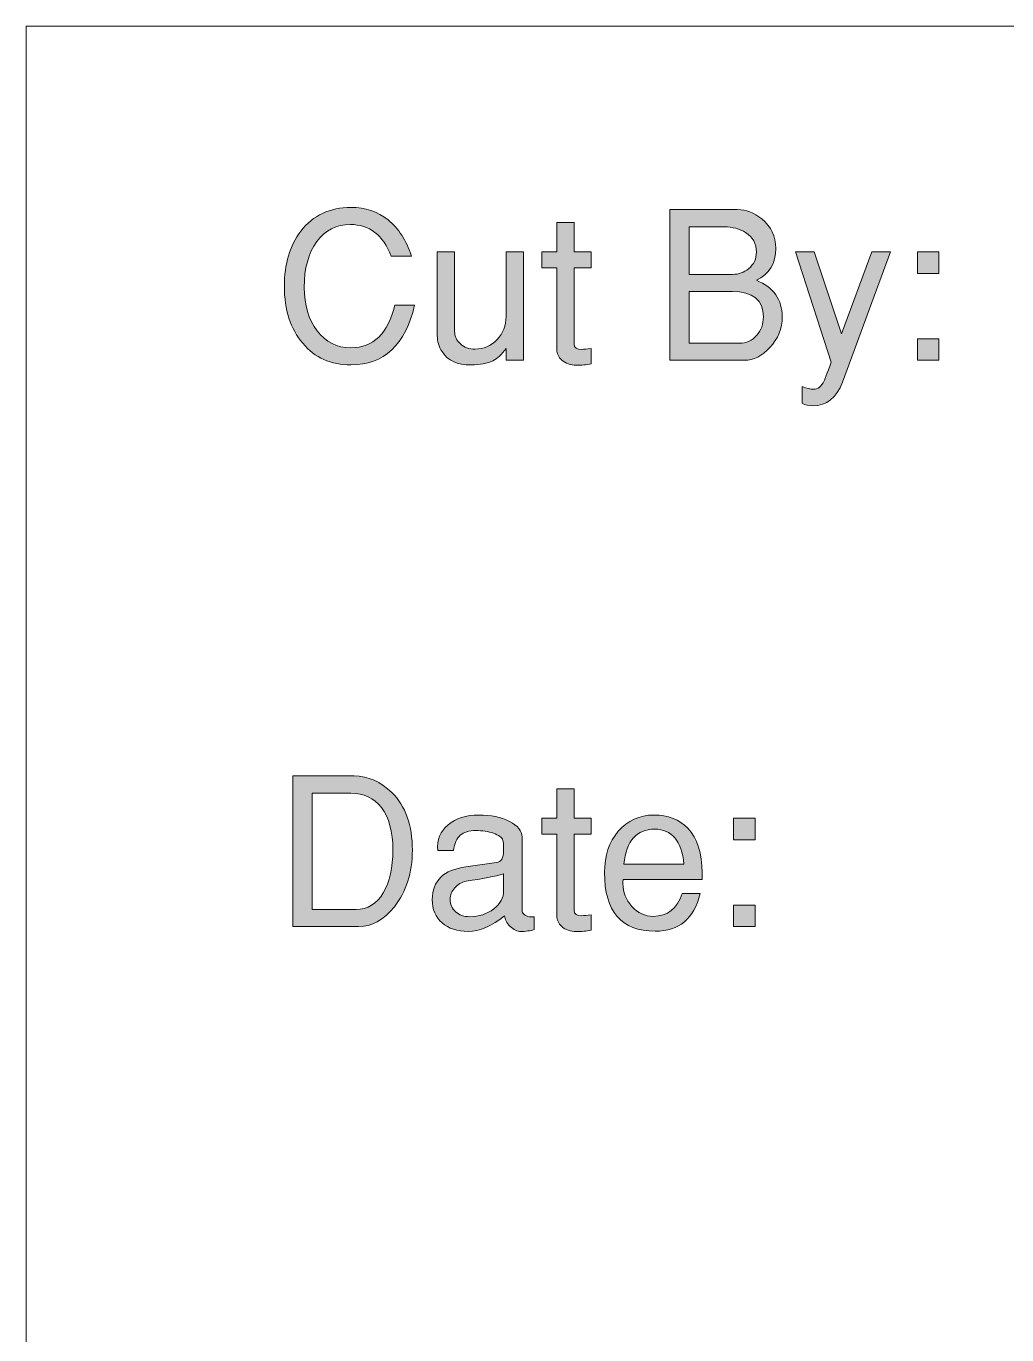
# Model space of a CAD drawing. Header units: inches. Extents: x 0.97 to 4.81, y -5.05 to -0.68.
# Drawn here: x 0.969 to 1.76, y -3.993 to -2.938 of the extents above; entities that cross this region are included whole.
import ezdxf

# ---------------------------------------------------------------- set-up
doc = ezdxf.new("R2010")
doc.units = ezdxf.units.IN
doc.header["$MEASUREMENT"] = 0
doc.layers.add('Layer 1', color=7, linetype='Continuous')

# ---------------------------------------------------------------- blocks, each defined once
blk = doc.blocks.new('block 12')
at = {"layer": 'Layer 1', "color": 7, "lineweight": 5, "true_color": 0xffffff}
blk.add_lwpolyline([(3.5495, -2.9378), (0.9695, -2.9378), (0.9695, -5.0489), (3.5495, -5.0489)], dxfattribs=at)
blk = doc.blocks.new('block 11')
at = {"layer": 'Layer 1'}
blk.add_blockref('block 12', (0, 0), dxfattribs=at)
blk = doc.blocks.new('block 15')
at = {"layer": 'Layer 1', "true_color": 0xed1f24}
h = blk.add_hatch(color=240, dxfattribs=at)
h.dxf.hatch_style = 2
edge = h.paths.add_edge_path()
edge.add_spline(control_points=[(1.2827, -3.1628), (1.2753, -3.1949), (1.2581, -3.211), (1.2314, -3.211), (1.2153, -3.211), (1.2023, -3.2052), (1.1925, -3.1936), (1.1826, -3.182), (1.1777, -3.1666), (1.1777, -3.1477), (1.1777, -3.1297), (1.1821, -3.1148), (1.191, -3.1031), (1.2008, -3.0904), (1.2143, -3.084), (1.2315, -3.084), (1.2429, -3.084), (1.2528, -3.0873), (1.2613, -3.0941), (1.2698, -3.1008), (1.2761, -3.1105), (1.2802, -3.1233), (1.2802, -3.1233), (1.2639, -3.1233), (1.2639, -3.1233), (1.2573, -3.1063), (1.2463, -3.0978), (1.2309, -3.0978), (1.2196, -3.0978), (1.2106, -3.1024), (1.2039, -3.1116), (1.1971, -3.1209), (1.1937, -3.1332), (1.1937, -3.1485), (1.1937, -3.1628), (1.1972, -3.1745), (1.2041, -3.1836), (1.2111, -3.1926), (1.2201, -3.1972), (1.2314, -3.1972), (1.2495, -3.1972), (1.2613, -3.1857), (1.2667, -3.1628), (1.2667, -3.1628), (1.2827, -3.1628), (1.2827, -3.1628)], knot_values=[0, 0, 0, 0, 1, 1, 1, 2, 2, 2, 3, 3, 3, 4, 4, 4, 5, 5, 5, 6, 6, 6, 7, 7, 7, 8, 8, 8, 9, 9, 9, 10, 10, 10, 11, 11, 11, 12, 12, 12, 13, 13, 13, 14, 14, 14, 15, 15, 15, 15], degree=3, periodic=1)
h = blk.add_hatch(color=240, dxfattribs=at)
h.dxf.hatch_style = 2
edge = h.paths.add_edge_path()
edge.add_spline(control_points=[(1.5792, -3.1723), (1.5792, -3.1816), (1.5759, -3.1899), (1.5692, -3.197), (1.563, -3.2039), (1.5561, -3.2073), (1.5487, -3.2073), (1.5487, -3.2073), (1.4885, -3.2073), (1.4885, -3.2073), (1.4885, -3.2073), (1.4885, -3.0858), (1.4885, -3.0858), (1.4885, -3.0858), (1.5432, -3.0858), (1.5432, -3.0858), (1.55, -3.0858), (1.5565, -3.0883), (1.5627, -3.0933), (1.5703, -3.0994), (1.574, -3.1073), (1.574, -3.117), (1.574, -3.1294), (1.5688, -3.138), (1.5584, -3.1428), (1.5723, -3.1485), (1.5792, -3.1583), (1.5792, -3.1723)], knot_values=[0, 0, 0, 0, 1, 1, 1, 2, 2, 2, 3, 3, 3, 4, 4, 4, 5, 5, 5, 6, 6, 6, 7, 7, 7, 8, 8, 8, 9, 9, 9, 9], degree=3, periodic=1)
edge = h.paths.add_edge_path()
edge.add_spline(control_points=[(1.5584, -3.12), (1.5584, -3.1133), (1.5555, -3.1081), (1.5497, -3.1043), (1.5449, -3.1012), (1.5392, -3.0997), (1.5325, -3.0997), (1.5325, -3.0997), (1.5042, -3.0997), (1.5042, -3.0997), (1.5042, -3.0997), (1.5042, -3.138), (1.5042, -3.138), (1.5042, -3.138), (1.5392, -3.138), (1.5392, -3.138), (1.5441, -3.138), (1.5484, -3.1365), (1.552, -3.1335), (1.5563, -3.13), (1.5584, -3.1255), (1.5584, -3.12)], knot_values=[0, 0, 0, 0, 1, 1, 1, 2, 2, 2, 3, 3, 3, 4, 4, 4, 5, 5, 5, 6, 6, 6, 7, 7, 7, 7], degree=3, periodic=1)
edge = h.paths.add_edge_path()
edge.add_spline(control_points=[(1.564, -3.1723), (1.564, -3.1587), (1.5557, -3.1518), (1.539, -3.1518), (1.539, -3.1518), (1.5042, -3.1518), (1.5042, -3.1518), (1.5042, -3.1518), (1.5042, -3.1935), (1.5042, -3.1935), (1.5042, -3.1935), (1.545, -3.1935), (1.545, -3.1935), (1.5504, -3.1935), (1.5549, -3.1914), (1.5585, -3.1873), (1.5622, -3.1832), (1.564, -3.1782), (1.564, -3.1723)], knot_values=[0, 0, 0, 0, 1, 1, 1, 2, 2, 2, 3, 3, 3, 4, 4, 4, 5, 5, 5, 6, 6, 6, 6], degree=3, periodic=1)
h = blk.add_hatch(color=240, dxfattribs=at)
h.dxf.hatch_style = 2
edge = h.paths.add_edge_path()
edge.add_spline(control_points=[(1.4252, -3.2102), (1.4211, -3.2109), (1.4171, -3.2113), (1.4132, -3.2113), (1.4083, -3.2113), (1.4044, -3.2099), (1.4014, -3.2071), (1.3987, -3.2047), (1.3974, -3.2019), (1.3974, -3.1986), (1.3974, -3.1986), (1.3974, -3.1326), (1.3974, -3.1326), (1.3974, -3.1326), (1.3852, -3.1326), (1.3852, -3.1326), (1.3852, -3.1326), (1.3852, -3.1198), (1.3852, -3.1198), (1.3852, -3.1198), (1.3974, -3.1198), (1.3974, -3.1198), (1.3974, -3.1198), (1.3974, -3.0962), (1.3974, -3.0962), (1.3974, -3.0962), (1.4114, -3.0962), (1.4114, -3.0962), (1.4114, -3.0962), (1.4114, -3.1198), (1.4114, -3.1198), (1.4114, -3.1198), (1.4252, -3.1198), (1.4252, -3.1198), (1.4252, -3.1198), (1.4252, -3.1326), (1.4252, -3.1326), (1.4252, -3.1326), (1.4114, -3.1326), (1.4114, -3.1326), (1.4114, -3.1326), (1.4114, -3.1943), (1.4114, -3.1943), (1.4114, -3.1971), (1.4134, -3.1985), (1.4175, -3.1985), (1.4192, -3.1985), (1.4218, -3.1982), (1.4252, -3.1977), (1.4252, -3.1977), (1.4252, -3.2102), (1.4252, -3.2102)], knot_values=[0, 0, 0, 0, 1, 1, 1, 2, 2, 2, 3, 3, 3, 4, 4, 4, 5, 5, 5, 6, 6, 6, 7, 7, 7, 8, 8, 8, 9, 9, 9, 10, 10, 10, 11, 11, 11, 12, 12, 12, 13, 13, 13, 14, 14, 14, 15, 15, 15, 16, 16, 16, 17, 17, 17, 17], degree=3, periodic=1)
h = blk.add_hatch(color=240, dxfattribs=at)
h.dxf.hatch_style = 2
edge = h.paths.add_edge_path()
edge.add_spline(control_points=[(1.3705, -3.2073), (1.3705, -3.2073), (1.3565, -3.2073), (1.3565, -3.2073), (1.3565, -3.2073), (1.3565, -3.1977), (1.3565, -3.1977), (1.3532, -3.2025), (1.3496, -3.2059), (1.3457, -3.2078), (1.3415, -3.2099), (1.3356, -3.211), (1.3282, -3.211), (1.3171, -3.211), (1.3093, -3.2074), (1.3049, -3.2003), (1.3023, -3.1964), (1.301, -3.1921), (1.301, -3.1873), (1.301, -3.1873), (1.301, -3.1198), (1.301, -3.1198), (1.301, -3.1198), (1.315, -3.1198), (1.315, -3.1198), (1.315, -3.1198), (1.315, -3.184), (1.315, -3.184), (1.315, -3.188), (1.3166, -3.1914), (1.3197, -3.1941), (1.3228, -3.1969), (1.3267, -3.1983), (1.3314, -3.1983), (1.3384, -3.1983), (1.3443, -3.1958), (1.3492, -3.1906), (1.3541, -3.1855), (1.3565, -3.1793), (1.3565, -3.172), (1.3565, -3.172), (1.3565, -3.1198), (1.3565, -3.1198), (1.3565, -3.1198), (1.3705, -3.1198), (1.3705, -3.1198), (1.3705, -3.1198), (1.3705, -3.2073), (1.3705, -3.2073)], knot_values=[0, 0, 0, 0, 1, 1, 1, 2, 2, 2, 3, 3, 3, 4, 4, 4, 5, 5, 5, 6, 6, 6, 7, 7, 7, 8, 8, 8, 9, 9, 9, 10, 10, 10, 11, 11, 11, 12, 12, 12, 13, 13, 13, 14, 14, 14, 15, 15, 15, 16, 16, 16, 16], degree=3, periodic=1)
h = blk.add_hatch(color=240, dxfattribs=at)
h.dxf.hatch_style = 2
edge = h.paths.add_edge_path()
edge.add_spline(control_points=[(1.6664, -3.1198), (1.6664, -3.1198), (1.6277, -3.225), (1.6277, -3.225), (1.623, -3.2377), (1.6151, -3.244), (1.604, -3.244), (1.6006, -3.244), (1.5977, -3.2433), (1.5954, -3.242), (1.5954, -3.242), (1.5954, -3.2285), (1.5954, -3.2285), (1.5989, -3.2299), (1.602, -3.2307), (1.6045, -3.2307), (1.6079, -3.2307), (1.6107, -3.2284), (1.613, -3.2238), (1.6134, -3.2232), (1.6153, -3.2182), (1.6187, -3.2088), (1.6187, -3.2088), (1.59, -3.1198), (1.59, -3.1198), (1.59, -3.1198), (1.6049, -3.1198), (1.6049, -3.1198), (1.6049, -3.1198), (1.6271, -3.1859), (1.6271, -3.1859), (1.6271, -3.1859), (1.6514, -3.1198), (1.6514, -3.1198), (1.6514, -3.1198), (1.6664, -3.1198), (1.6664, -3.1198)], knot_values=[0, 0, 0, 0, 1, 1, 1, 2, 2, 2, 3, 3, 3, 4, 4, 4, 5, 5, 5, 6, 6, 6, 7, 7, 7, 8, 8, 8, 9, 9, 9, 10, 10, 10, 11, 11, 11, 12, 12, 12, 12], degree=3, periodic=1)
h = blk.add_hatch(color=240, dxfattribs=at)
h.dxf.hatch_style = 2
h.paths.add_polyline_path([(1.7055, -3.1372), (1.6882, -3.1372), (1.6882, -3.1198), (1.7055, -3.1198)])
h.paths.add_polyline_path([(1.7055, -3.2073), (1.6882, -3.2073), (1.6882, -3.19), (1.7055, -3.19)])
at = {"layer": 'Layer 1', "lineweight": 0}
for points in [[(1.7055, -3.1372), (1.6882, -3.1372), (1.6882, -3.1198), (1.7055, -3.1198), (1.7055, -3.1372)], [(1.7055, -3.2073), (1.6882, -3.2073), (1.6882, -3.19), (1.7055, -3.19), (1.7055, -3.2073)]]:
    blk.add_lwpolyline(points, dxfattribs=at)
for points, knots in [([(1.2827, -3.1628), (1.2753, -3.1949), (1.2581, -3.211), (1.2314, -3.211), (1.2153, -3.211), (1.2023, -3.2052), (1.1925, -3.1936), (1.1826, -3.182), (1.1777, -3.1666), (1.1777, -3.1477), (1.1777, -3.1297), (1.1821, -3.1148), (1.191, -3.1031), (1.2008, -3.0904), (1.2143, -3.084), (1.2315, -3.084), (1.2429, -3.084), (1.2528, -3.0873), (1.2613, -3.0941), (1.2698, -3.1008), (1.2761, -3.1105), (1.2802, -3.1233), (1.2802, -3.1233), (1.2639, -3.1233), (1.2639, -3.1233), (1.2573, -3.1063), (1.2463, -3.0978), (1.2309, -3.0978), (1.2196, -3.0978), (1.2106, -3.1024), (1.2039, -3.1116), (1.1971, -3.1209), (1.1937, -3.1332), (1.1937, -3.1485), (1.1937, -3.1628), (1.1972, -3.1745), (1.2041, -3.1836), (1.2111, -3.1926), (1.2201, -3.1972), (1.2314, -3.1972), (1.2495, -3.1972), (1.2613, -3.1857), (1.2667, -3.1628), (1.2667, -3.1628), (1.2827, -3.1628), (1.2827, -3.1628)], [0, 0, 0, 0, 1, 1, 1, 2, 2, 2, 3, 3, 3, 4, 4, 4, 5, 5, 5, 6, 6, 6, 7, 7, 7, 8, 8, 8, 9, 9, 9, 10, 10, 10, 11, 11, 11, 12, 12, 12, 13, 13, 13, 14, 14, 14, 15, 15, 15, 15]), ([(1.5792, -3.1723), (1.5792, -3.1816), (1.5759, -3.1899), (1.5692, -3.197), (1.563, -3.2039), (1.5561, -3.2073), (1.5487, -3.2073), (1.5487, -3.2073), (1.4885, -3.2073), (1.4885, -3.2073), (1.4885, -3.2073), (1.4885, -3.0858), (1.4885, -3.0858), (1.4885, -3.0858), (1.5432, -3.0858), (1.5432, -3.0858), (1.55, -3.0858), (1.5565, -3.0883), (1.5627, -3.0933), (1.5703, -3.0994), (1.574, -3.1073), (1.574, -3.117), (1.574, -3.1294), (1.5688, -3.138), (1.5584, -3.1428), (1.5723, -3.1485), (1.5792, -3.1583), (1.5792, -3.1723)], [0, 0, 0, 0, 1, 1, 1, 2, 2, 2, 3, 3, 3, 4, 4, 4, 5, 5, 5, 6, 6, 6, 7, 7, 7, 8, 8, 8, 9, 9, 9, 9]), ([(1.4252, -3.2102), (1.4211, -3.2109), (1.4171, -3.2113), (1.4132, -3.2113), (1.4083, -3.2113), (1.4044, -3.2099), (1.4014, -3.2071), (1.3987, -3.2047), (1.3974, -3.2019), (1.3974, -3.1986), (1.3974, -3.1986), (1.3974, -3.1326), (1.3974, -3.1326), (1.3974, -3.1326), (1.3852, -3.1326), (1.3852, -3.1326), (1.3852, -3.1326), (1.3852, -3.1198), (1.3852, -3.1198), (1.3852, -3.1198), (1.3974, -3.1198), (1.3974, -3.1198), (1.3974, -3.1198), (1.3974, -3.0962), (1.3974, -3.0962), (1.3974, -3.0962), (1.4114, -3.0962), (1.4114, -3.0962), (1.4114, -3.0962), (1.4114, -3.1198), (1.4114, -3.1198), (1.4114, -3.1198), (1.4252, -3.1198), (1.4252, -3.1198), (1.4252, -3.1198), (1.4252, -3.1326), (1.4252, -3.1326), (1.4252, -3.1326), (1.4114, -3.1326), (1.4114, -3.1326), (1.4114, -3.1326), (1.4114, -3.1943), (1.4114, -3.1943), (1.4114, -3.1971), (1.4134, -3.1985), (1.4175, -3.1985), (1.4192, -3.1985), (1.4218, -3.1982), (1.4252, -3.1977), (1.4252, -3.1977), (1.4252, -3.2102), (1.4252, -3.2102)], [0, 0, 0, 0, 1, 1, 1, 2, 2, 2, 3, 3, 3, 4, 4, 4, 5, 5, 5, 6, 6, 6, 7, 7, 7, 8, 8, 8, 9, 9, 9, 10, 10, 10, 11, 11, 11, 12, 12, 12, 13, 13, 13, 14, 14, 14, 15, 15, 15, 16, 16, 16, 17, 17, 17, 17]), ([(1.5584, -3.12), (1.5584, -3.1133), (1.5555, -3.1081), (1.5497, -3.1043), (1.5449, -3.1012), (1.5392, -3.0997), (1.5325, -3.0997), (1.5325, -3.0997), (1.5042, -3.0997), (1.5042, -3.0997), (1.5042, -3.0997), (1.5042, -3.138), (1.5042, -3.138), (1.5042, -3.138), (1.5392, -3.138), (1.5392, -3.138), (1.5441, -3.138), (1.5484, -3.1365), (1.552, -3.1335), (1.5563, -3.13), (1.5584, -3.1255), (1.5584, -3.12)], [0, 0, 0, 0, 1, 1, 1, 2, 2, 2, 3, 3, 3, 4, 4, 4, 5, 5, 5, 6, 6, 6, 7, 7, 7, 7]), ([(1.3705, -3.2073), (1.3705, -3.2073), (1.3565, -3.2073), (1.3565, -3.2073), (1.3565, -3.2073), (1.3565, -3.1977), (1.3565, -3.1977), (1.3532, -3.2025), (1.3496, -3.2059), (1.3457, -3.2078), (1.3415, -3.2099), (1.3356, -3.211), (1.3282, -3.211), (1.3171, -3.211), (1.3093, -3.2074), (1.3049, -3.2003), (1.3023, -3.1964), (1.301, -3.1921), (1.301, -3.1873), (1.301, -3.1873), (1.301, -3.1198), (1.301, -3.1198), (1.301, -3.1198), (1.315, -3.1198), (1.315, -3.1198), (1.315, -3.1198), (1.315, -3.184), (1.315, -3.184), (1.315, -3.188), (1.3166, -3.1914), (1.3197, -3.1941), (1.3228, -3.1969), (1.3267, -3.1983), (1.3314, -3.1983), (1.3384, -3.1983), (1.3443, -3.1958), (1.3492, -3.1906), (1.3541, -3.1855), (1.3565, -3.1793), (1.3565, -3.172), (1.3565, -3.172), (1.3565, -3.1198), (1.3565, -3.1198), (1.3565, -3.1198), (1.3705, -3.1198), (1.3705, -3.1198), (1.3705, -3.1198), (1.3705, -3.2073), (1.3705, -3.2073)], [0, 0, 0, 0, 1, 1, 1, 2, 2, 2, 3, 3, 3, 4, 4, 4, 5, 5, 5, 6, 6, 6, 7, 7, 7, 8, 8, 8, 9, 9, 9, 10, 10, 10, 11, 11, 11, 12, 12, 12, 13, 13, 13, 14, 14, 14, 15, 15, 15, 16, 16, 16, 16]), ([(1.6664, -3.1198), (1.6664, -3.1198), (1.6277, -3.225), (1.6277, -3.225), (1.623, -3.2377), (1.6151, -3.244), (1.604, -3.244), (1.6006, -3.244), (1.5977, -3.2433), (1.5954, -3.242), (1.5954, -3.242), (1.5954, -3.2285), (1.5954, -3.2285), (1.5989, -3.2299), (1.602, -3.2307), (1.6045, -3.2307), (1.6079, -3.2307), (1.6107, -3.2284), (1.613, -3.2238), (1.6134, -3.2232), (1.6153, -3.2182), (1.6187, -3.2088), (1.6187, -3.2088), (1.59, -3.1198), (1.59, -3.1198), (1.59, -3.1198), (1.6049, -3.1198), (1.6049, -3.1198), (1.6049, -3.1198), (1.6271, -3.1859), (1.6271, -3.1859), (1.6271, -3.1859), (1.6514, -3.1198), (1.6514, -3.1198), (1.6514, -3.1198), (1.6664, -3.1198), (1.6664, -3.1198)], [0, 0, 0, 0, 1, 1, 1, 2, 2, 2, 3, 3, 3, 4, 4, 4, 5, 5, 5, 6, 6, 6, 7, 7, 7, 8, 8, 8, 9, 9, 9, 10, 10, 10, 11, 11, 11, 12, 12, 12, 12]), ([(1.564, -3.1723), (1.564, -3.1587), (1.5557, -3.1518), (1.539, -3.1518), (1.539, -3.1518), (1.5042, -3.1518), (1.5042, -3.1518), (1.5042, -3.1518), (1.5042, -3.1935), (1.5042, -3.1935), (1.5042, -3.1935), (1.545, -3.1935), (1.545, -3.1935), (1.5504, -3.1935), (1.5549, -3.1914), (1.5585, -3.1873), (1.5622, -3.1832), (1.564, -3.1782), (1.564, -3.1723)], [0, 0, 0, 0, 1, 1, 1, 2, 2, 2, 3, 3, 3, 4, 4, 4, 5, 5, 5, 6, 6, 6, 6])]:
    blk.add_open_spline(points, degree=3, knots=knots, dxfattribs=at)
blk = doc.blocks.new('block 16')
at = {"layer": 'Layer 1', "true_color": 0xed1f24}
h = blk.add_hatch(color=240, dxfattribs=at)
h.dxf.hatch_style = 2
edge = h.paths.add_edge_path()
edge.add_spline(control_points=[(1.2809, -3.6023), (1.2809, -3.6207), (1.276, -3.636), (1.2664, -3.6481), (1.2577, -3.6588), (1.2481, -3.6641), (1.2375, -3.6641), (1.2375, -3.6641), (1.1845, -3.6641), (1.1845, -3.6641), (1.1845, -3.6641), (1.1845, -3.5426), (1.1845, -3.5426), (1.1845, -3.5426), (1.2339, -3.5426), (1.2339, -3.5426), (1.2453, -3.5426), (1.2555, -3.5471), (1.2644, -3.556), (1.2754, -3.567), (1.2809, -3.5824), (1.2809, -3.6023)], knot_values=[0, 0, 0, 0, 1, 1, 1, 2, 2, 2, 3, 3, 3, 4, 4, 4, 5, 5, 5, 6, 6, 6, 7, 7, 7, 7], degree=3, periodic=1)
edge = h.paths.add_edge_path()
edge.add_spline(control_points=[(1.2652, -3.6023), (1.2652, -3.5875), (1.2621, -3.5761), (1.2559, -3.568), (1.2499, -3.5603), (1.2417, -3.5565), (1.2314, -3.5565), (1.2314, -3.5565), (1.2002, -3.5565), (1.2002, -3.5565), (1.2002, -3.5565), (1.2002, -3.6503), (1.2002, -3.6503), (1.2002, -3.6503), (1.2355, -3.6503), (1.2355, -3.6503), (1.2449, -3.6503), (1.2522, -3.6458), (1.2575, -3.6368), (1.2626, -3.6281), (1.2652, -3.6166), (1.2652, -3.6023)], knot_values=[0, 0, 0, 0, 1, 1, 1, 2, 2, 2, 3, 3, 3, 4, 4, 4, 5, 5, 5, 6, 6, 6, 7, 7, 7, 7], degree=3, periodic=1)
h = blk.add_hatch(color=240, dxfattribs=at)
h.dxf.hatch_style = 2
edge = h.paths.add_edge_path()
edge.add_spline(control_points=[(1.4252, -3.667), (1.4211, -3.6677), (1.4171, -3.6681), (1.4132, -3.6681), (1.4083, -3.6681), (1.4044, -3.6667), (1.4014, -3.664), (1.3987, -3.6615), (1.3974, -3.6587), (1.3974, -3.6555), (1.3974, -3.6555), (1.3974, -3.5895), (1.3974, -3.5895), (1.3974, -3.5895), (1.3852, -3.5895), (1.3852, -3.5895), (1.3852, -3.5895), (1.3852, -3.5766), (1.3852, -3.5766), (1.3852, -3.5766), (1.3974, -3.5766), (1.3974, -3.5766), (1.3974, -3.5766), (1.3974, -3.553), (1.3974, -3.553), (1.3974, -3.553), (1.4114, -3.553), (1.4114, -3.553), (1.4114, -3.553), (1.4114, -3.5766), (1.4114, -3.5766), (1.4114, -3.5766), (1.4252, -3.5766), (1.4252, -3.5766), (1.4252, -3.5766), (1.4252, -3.5895), (1.4252, -3.5895), (1.4252, -3.5895), (1.4114, -3.5895), (1.4114, -3.5895), (1.4114, -3.5895), (1.4114, -3.6511), (1.4114, -3.6511), (1.4114, -3.6539), (1.4134, -3.6553), (1.4175, -3.6553), (1.4192, -3.6553), (1.4218, -3.655), (1.4252, -3.6545), (1.4252, -3.6545), (1.4252, -3.667), (1.4252, -3.667)], knot_values=[0, 0, 0, 0, 1, 1, 1, 2, 2, 2, 3, 3, 3, 4, 4, 4, 5, 5, 5, 6, 6, 6, 7, 7, 7, 8, 8, 8, 9, 9, 9, 10, 10, 10, 11, 11, 11, 12, 12, 12, 13, 13, 13, 14, 14, 14, 15, 15, 15, 16, 16, 16, 17, 17, 17, 17], degree=3, periodic=1)
h = blk.add_hatch(color=240, dxfattribs=at)
h.dxf.hatch_style = 2
edge = h.paths.add_edge_path()
edge.add_spline(control_points=[(1.3792, -3.6665), (1.3758, -3.6675), (1.3722, -3.668), (1.3684, -3.668), (1.3654, -3.668), (1.3625, -3.6666), (1.3598, -3.6639), (1.3571, -3.6612), (1.3555, -3.6583), (1.3552, -3.6553), (1.3451, -3.6637), (1.3353, -3.668), (1.3259, -3.668), (1.3171, -3.668), (1.3101, -3.6657), (1.3049, -3.6611), (1.2996, -3.6565), (1.297, -3.6503), (1.297, -3.6422), (1.297, -3.6271), (1.3061, -3.6183), (1.3241, -3.6159), (1.3241, -3.6159), (1.3487, -3.6125), (1.3487, -3.6125), (1.3526, -3.612), (1.3545, -3.6088), (1.3545, -3.603), (1.3545, -3.5981), (1.3544, -3.5953), (1.354, -3.5945), (1.353, -3.5921), (1.3505, -3.5902), (1.3463, -3.5888), (1.3422, -3.5873), (1.3374, -3.5866), (1.3321, -3.5866), (1.3266, -3.5866), (1.3224, -3.5879), (1.3196, -3.5904), (1.3167, -3.5929), (1.3149, -3.597), (1.314, -3.6028), (1.314, -3.6028), (1.3014, -3.6028), (1.3014, -3.6028), (1.3006, -3.5941), (1.3034, -3.5872), (1.3097, -3.582), (1.316, -3.5767), (1.3243, -3.5741), (1.3344, -3.5741), (1.3442, -3.5741), (1.3524, -3.5758), (1.3592, -3.5793), (1.366, -3.5827), (1.3694, -3.5869), (1.3694, -3.5918), (1.3694, -3.5918), (1.3694, -3.651), (1.3694, -3.651), (1.3694, -3.6522), (1.37, -3.6533), (1.3711, -3.6543), (1.3723, -3.6553), (1.3736, -3.6559), (1.375, -3.6561), (1.3761, -3.6562), (1.3775, -3.6562), (1.3792, -3.6561), (1.3792, -3.6561), (1.3792, -3.6665), (1.3792, -3.6665)], knot_values=[0, 0, 0, 0, 1, 1, 1, 2, 2, 2, 3, 3, 3, 4, 4, 4, 5, 5, 5, 6, 6, 6, 7, 7, 7, 8, 8, 8, 9, 9, 9, 10, 10, 10, 11, 11, 11, 12, 12, 12, 13, 13, 13, 14, 14, 14, 15, 15, 15, 16, 16, 16, 17, 17, 17, 18, 18, 18, 19, 19, 19, 20, 20, 20, 21, 21, 21, 22, 22, 22, 23, 23, 23, 24, 24, 24, 24], degree=3, periodic=1)
edge = h.paths.add_edge_path()
edge.add_spline(control_points=[(1.3545, -3.6352), (1.3545, -3.6352), (1.3544, -3.6216), (1.3544, -3.6216), (1.3477, -3.6235), (1.3376, -3.6255), (1.3242, -3.6275), (1.3207, -3.6282), (1.3177, -3.6299), (1.3152, -3.6327), (1.3126, -3.6355), (1.3114, -3.6386), (1.3114, -3.6421), (1.3114, -3.6461), (1.3129, -3.6494), (1.3158, -3.6521), (1.3188, -3.6548), (1.3226, -3.6561), (1.3272, -3.6561), (1.3347, -3.6561), (1.3411, -3.654), (1.3466, -3.6498), (1.352, -3.6455), (1.3546, -3.6407), (1.3545, -3.6352)], knot_values=[0, 0, 0, 0, 1, 1, 1, 2, 2, 2, 3, 3, 3, 4, 4, 4, 5, 5, 5, 6, 6, 6, 7, 7, 7, 8, 8, 8, 8], degree=3, periodic=1)
h = blk.add_hatch(color=240, dxfattribs=at)
h.dxf.hatch_style = 2
edge = h.paths.add_edge_path()
edge.add_spline(control_points=[(1.5147, -3.6208), (1.5147, -3.6229), (1.5146, -3.6246), (1.5145, -3.626), (1.5145, -3.626), (1.4509, -3.626), (1.4509, -3.626), (1.4508, -3.6267), (1.4507, -3.6278), (1.4507, -3.6293), (1.4507, -3.6363), (1.4531, -3.6425), (1.4579, -3.6478), (1.4628, -3.6531), (1.4685, -3.6558), (1.4751, -3.6558), (1.4867, -3.6558), (1.4945, -3.6497), (1.4986, -3.6375), (1.4986, -3.6375), (1.5129, -3.6375), (1.5129, -3.6375), (1.5082, -3.6577), (1.4961, -3.6678), (1.4767, -3.6678), (1.4495, -3.6678), (1.4359, -3.652), (1.4359, -3.6205), (1.4359, -3.6069), (1.4396, -3.5958), (1.447, -3.5871), (1.4545, -3.5785), (1.464, -3.5741), (1.4757, -3.5741), (1.4871, -3.5741), (1.4963, -3.5777), (1.503, -3.5848), (1.5107, -3.5929), (1.5146, -3.6049), (1.5147, -3.6208)], knot_values=[0, 0, 0, 0, 1, 1, 1, 2, 2, 2, 3, 3, 3, 4, 4, 4, 5, 5, 5, 6, 6, 6, 7, 7, 7, 8, 8, 8, 9, 9, 9, 10, 10, 10, 11, 11, 11, 12, 12, 12, 13, 13, 13, 13], degree=3, periodic=1)
edge = h.paths.add_edge_path()
edge.add_spline(control_points=[(1.4999, -3.6136), (1.4981, -3.5948), (1.4902, -3.5855), (1.4763, -3.5855), (1.4618, -3.5855), (1.4535, -3.5948), (1.4514, -3.6136), (1.4514, -3.6136), (1.4999, -3.6136), (1.4999, -3.6136)], knot_values=[0, 0, 0, 0, 1, 1, 1, 2, 2, 2, 3, 3, 3, 3], degree=3, periodic=1)
h = blk.add_hatch(color=240, dxfattribs=at)
h.dxf.hatch_style = 2
h.paths.add_polyline_path([(1.5574, -3.594), (1.54, -3.594), (1.54, -3.5766), (1.5574, -3.5766)])
h.paths.add_polyline_path([(1.5574, -3.6641), (1.54, -3.6641), (1.54, -3.6468), (1.5574, -3.6468)])
at = {"layer": 'Layer 1', "lineweight": 0}
for points in [[(1.5574, -3.594), (1.54, -3.594), (1.54, -3.5766), (1.5574, -3.5766), (1.5574, -3.594)], [(1.5574, -3.6641), (1.54, -3.6641), (1.54, -3.6468), (1.5574, -3.6468), (1.5574, -3.6641)]]:
    blk.add_lwpolyline(points, dxfattribs=at)
for points, knots in [([(1.2809, -3.6023), (1.2809, -3.6207), (1.276, -3.636), (1.2664, -3.6481), (1.2577, -3.6588), (1.2481, -3.6641), (1.2375, -3.6641), (1.2375, -3.6641), (1.1845, -3.6641), (1.1845, -3.6641), (1.1845, -3.6641), (1.1845, -3.5426), (1.1845, -3.5426), (1.1845, -3.5426), (1.2339, -3.5426), (1.2339, -3.5426), (1.2453, -3.5426), (1.2555, -3.5471), (1.2644, -3.556), (1.2754, -3.567), (1.2809, -3.5824), (1.2809, -3.6023)], [0, 0, 0, 0, 1, 1, 1, 2, 2, 2, 3, 3, 3, 4, 4, 4, 5, 5, 5, 6, 6, 6, 7, 7, 7, 7]), ([(1.2652, -3.6023), (1.2652, -3.5875), (1.2621, -3.5761), (1.2559, -3.568), (1.2499, -3.5603), (1.2417, -3.5565), (1.2314, -3.5565), (1.2314, -3.5565), (1.2002, -3.5565), (1.2002, -3.5565), (1.2002, -3.5565), (1.2002, -3.6503), (1.2002, -3.6503), (1.2002, -3.6503), (1.2355, -3.6503), (1.2355, -3.6503), (1.2449, -3.6503), (1.2522, -3.6458), (1.2575, -3.6368), (1.2626, -3.6281), (1.2652, -3.6166), (1.2652, -3.6023)], [0, 0, 0, 0, 1, 1, 1, 2, 2, 2, 3, 3, 3, 4, 4, 4, 5, 5, 5, 6, 6, 6, 7, 7, 7, 7]), ([(1.4252, -3.667), (1.4211, -3.6677), (1.4171, -3.6681), (1.4132, -3.6681), (1.4083, -3.6681), (1.4044, -3.6667), (1.4014, -3.664), (1.3987, -3.6615), (1.3974, -3.6587), (1.3974, -3.6555), (1.3974, -3.6555), (1.3974, -3.5895), (1.3974, -3.5895), (1.3974, -3.5895), (1.3852, -3.5895), (1.3852, -3.5895), (1.3852, -3.5895), (1.3852, -3.5766), (1.3852, -3.5766), (1.3852, -3.5766), (1.3974, -3.5766), (1.3974, -3.5766), (1.3974, -3.5766), (1.3974, -3.553), (1.3974, -3.553), (1.3974, -3.553), (1.4114, -3.553), (1.4114, -3.553), (1.4114, -3.553), (1.4114, -3.5766), (1.4114, -3.5766), (1.4114, -3.5766), (1.4252, -3.5766), (1.4252, -3.5766), (1.4252, -3.5766), (1.4252, -3.5895), (1.4252, -3.5895), (1.4252, -3.5895), (1.4114, -3.5895), (1.4114, -3.5895), (1.4114, -3.5895), (1.4114, -3.6511), (1.4114, -3.6511), (1.4114, -3.6539), (1.4134, -3.6553), (1.4175, -3.6553), (1.4192, -3.6553), (1.4218, -3.655), (1.4252, -3.6545), (1.4252, -3.6545), (1.4252, -3.667), (1.4252, -3.667)], [0, 0, 0, 0, 1, 1, 1, 2, 2, 2, 3, 3, 3, 4, 4, 4, 5, 5, 5, 6, 6, 6, 7, 7, 7, 8, 8, 8, 9, 9, 9, 10, 10, 10, 11, 11, 11, 12, 12, 12, 13, 13, 13, 14, 14, 14, 15, 15, 15, 16, 16, 16, 17, 17, 17, 17]), ([(1.3792, -3.6665), (1.3758, -3.6675), (1.3722, -3.668), (1.3684, -3.668), (1.3654, -3.668), (1.3625, -3.6666), (1.3598, -3.6639), (1.3571, -3.6612), (1.3555, -3.6583), (1.3552, -3.6553), (1.3451, -3.6637), (1.3353, -3.668), (1.3259, -3.668), (1.3171, -3.668), (1.3101, -3.6657), (1.3049, -3.6611), (1.2996, -3.6565), (1.297, -3.6503), (1.297, -3.6422), (1.297, -3.6271), (1.3061, -3.6183), (1.3241, -3.6159), (1.3241, -3.6159), (1.3487, -3.6125), (1.3487, -3.6125), (1.3526, -3.612), (1.3545, -3.6088), (1.3545, -3.603), (1.3545, -3.5981), (1.3544, -3.5953), (1.354, -3.5945), (1.353, -3.5921), (1.3505, -3.5902), (1.3463, -3.5888), (1.3422, -3.5873), (1.3374, -3.5866), (1.3321, -3.5866), (1.3266, -3.5866), (1.3224, -3.5879), (1.3196, -3.5904), (1.3167, -3.5929), (1.3149, -3.597), (1.314, -3.6028), (1.314, -3.6028), (1.3014, -3.6028), (1.3014, -3.6028), (1.3006, -3.5941), (1.3034, -3.5872), (1.3097, -3.582), (1.316, -3.5767), (1.3243, -3.5741), (1.3344, -3.5741), (1.3442, -3.5741), (1.3524, -3.5758), (1.3592, -3.5793), (1.366, -3.5827), (1.3694, -3.5869), (1.3694, -3.5918), (1.3694, -3.5918), (1.3694, -3.651), (1.3694, -3.651), (1.3694, -3.6522), (1.37, -3.6533), (1.3711, -3.6543), (1.3723, -3.6553), (1.3736, -3.6559), (1.375, -3.6561), (1.3761, -3.6562), (1.3775, -3.6562), (1.3792, -3.6561), (1.3792, -3.6561), (1.3792, -3.6665), (1.3792, -3.6665)], [0, 0, 0, 0, 1, 1, 1, 2, 2, 2, 3, 3, 3, 4, 4, 4, 5, 5, 5, 6, 6, 6, 7, 7, 7, 8, 8, 8, 9, 9, 9, 10, 10, 10, 11, 11, 11, 12, 12, 12, 13, 13, 13, 14, 14, 14, 15, 15, 15, 16, 16, 16, 17, 17, 17, 18, 18, 18, 19, 19, 19, 20, 20, 20, 21, 21, 21, 22, 22, 22, 23, 23, 23, 24, 24, 24, 24]), ([(1.5147, -3.6208), (1.5147, -3.6229), (1.5146, -3.6246), (1.5145, -3.626), (1.5145, -3.626), (1.4509, -3.626), (1.4509, -3.626), (1.4508, -3.6267), (1.4507, -3.6278), (1.4507, -3.6293), (1.4507, -3.6363), (1.4531, -3.6425), (1.4579, -3.6478), (1.4628, -3.6531), (1.4685, -3.6558), (1.4751, -3.6558), (1.4867, -3.6558), (1.4945, -3.6497), (1.4986, -3.6375), (1.4986, -3.6375), (1.5129, -3.6375), (1.5129, -3.6375), (1.5082, -3.6577), (1.4961, -3.6678), (1.4767, -3.6678), (1.4495, -3.6678), (1.4359, -3.652), (1.4359, -3.6205), (1.4359, -3.6069), (1.4396, -3.5958), (1.447, -3.5871), (1.4545, -3.5785), (1.464, -3.5741), (1.4757, -3.5741), (1.4871, -3.5741), (1.4963, -3.5777), (1.503, -3.5848), (1.5107, -3.5929), (1.5146, -3.6049), (1.5147, -3.6208)], [0, 0, 0, 0, 1, 1, 1, 2, 2, 2, 3, 3, 3, 4, 4, 4, 5, 5, 5, 6, 6, 6, 7, 7, 7, 8, 8, 8, 9, 9, 9, 10, 10, 10, 11, 11, 11, 12, 12, 12, 13, 13, 13, 13]), ([(1.4999, -3.6136), (1.4981, -3.5948), (1.4902, -3.5855), (1.4763, -3.5855), (1.4618, -3.5855), (1.4535, -3.5948), (1.4514, -3.6136), (1.4514, -3.6136), (1.4999, -3.6136), (1.4999, -3.6136)], [0, 0, 0, 0, 1, 1, 1, 2, 2, 2, 3, 3, 3, 3]), ([(1.3545, -3.6352), (1.3545, -3.6352), (1.3544, -3.6216), (1.3544, -3.6216), (1.3477, -3.6235), (1.3376, -3.6255), (1.3242, -3.6275), (1.3207, -3.6282), (1.3177, -3.6299), (1.3152, -3.6327), (1.3126, -3.6355), (1.3114, -3.6386), (1.3114, -3.6421), (1.3114, -3.6461), (1.3129, -3.6494), (1.3158, -3.6521), (1.3188, -3.6548), (1.3226, -3.6561), (1.3272, -3.6561), (1.3347, -3.6561), (1.3411, -3.654), (1.3466, -3.6498), (1.352, -3.6455), (1.3546, -3.6407), (1.3545, -3.6352)], [0, 0, 0, 0, 1, 1, 1, 2, 2, 2, 3, 3, 3, 4, 4, 4, 5, 5, 5, 6, 6, 6, 7, 7, 7, 8, 8, 8, 8])]:
    blk.add_open_spline(points, degree=3, knots=knots, dxfattribs=at)

msp = doc.modelspace()

# ---------------------------------------------------------------- block references
at = {"layer": 'Layer 1'}
for name in ['block 11', 'block 15', 'block 16']:
    msp.add_blockref(name, (0, 0), dxfattribs=at)

doc.saveas('drawing.dxf')
